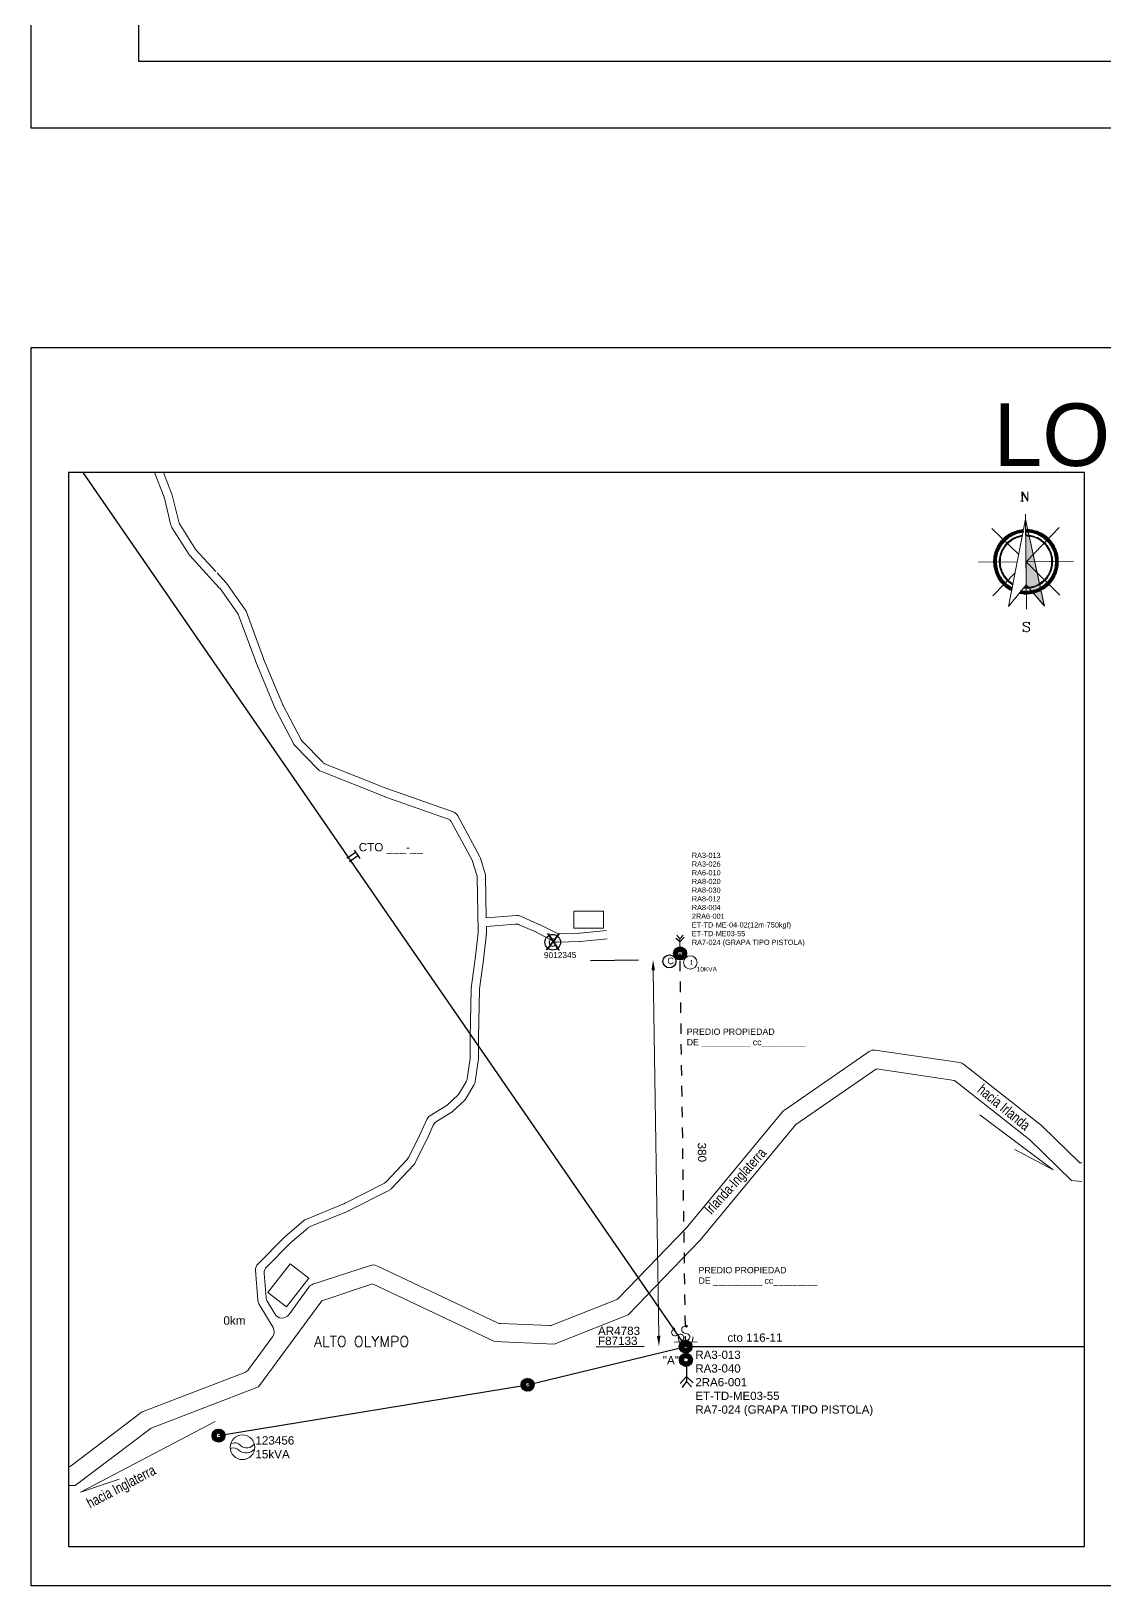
# Model space of a CAD drawing. Header units: metres. Extents: x 227 to 376, y 149 to 264.
# Drawn here: x 227.17 to 237.47, y 220.15 to 235.06 of the extents above; entities that cross this region are included whole.
import ezdxf
from ezdxf.enums import TextEntityAlignment as Align

# ---------------------------------------------------------------- set-up
doc = ezdxf.new("R2010")
doc.units = ezdxf.units.M
doc.linetypes.add('DASHEDX2', pattern=[1.5, 1, -0.5])
doc.linetypes.add('HIDDEN2', pattern=[0.1875, 0.125, -0.0625])
doc.layers.get('Defpoints').update_dxf_attribs({"color": 1})
for name, color, linetype, lineweight in [('Bloque Poste', 8, 'Continuous', 25), ('Cartografia', 251, 'Continuous', 13), ('Equipos', 20, 'Continuous', 13), ('Esquemas', 7, 'Continuous', 25), ('Montaje Complemetarios', 51, 'Continuous', 13), ('Norte', 6, 'Continuous', 13), ('Redes', 3, 'Continuous', 25), ('textos', 7, 'Continuous', 13), ('Trafo', 40, 'Continuous', 13), ('Via', 21, 'Continuous', 13)]:
    doc.layers.add(name, color=color, linetype=linetype, lineweight=lineweight)
doc.layers.add('Medidor', color=210, linetype='Continuous')
doc.styles.add('0.08', font='', dxfattribs={"height": 0.08})
doc.styles.add('0.1', font='', dxfattribs={"height": 0.1})
doc.styles.add('0.2', font='', dxfattribs={"height": 0.2})
doc.styles.add('0.6', font='', dxfattribs={"height": 0.6})
doc.styles.add('ROMANS', font='romans.shx')
doc.styles.get("Standard").update_dxf_attribs({"font": '', "height": 0.1})
doc.styles.add('Textos Catografia', font='arial.ttf')
doc.styles.get('0.08').set_extended_font_data('@Arial Unicode MS')
doc.styles.get('0.1').set_extended_font_data('@Arial Unicode MS')
doc.styles.get('0.2').set_extended_font_data('@Arial Unicode MS')
doc.styles.get('0.6').set_extended_font_data('@Arial Unicode MS')
doc.styles.get('Standard').set_extended_font_data('@Arial Unicode MS')
doc.dimstyles.new('500 mask', dxfattribs={"dimtxt": 0.2, "dimasz": 0.09, "dimexe": 0.6, "dimexo": 0.4, "dimgap": 0.4, "dimtad": 1, "dimlfac": 0.05, "dimzin": 4, "dimdsep": 46, "dimtxsty": '0.2', "dimcen": 0.09, "dimdle": 0.001, "dimclrd": 256, "dimclre": 256, "dimclrt": 256, "dimadec": 0, "dimazin": 0, "dimtfac": 1, "dimtix": 1, "dimtofl": 0, "dimtmove": 2, "dimatfit": 3, "dimfxl": 1, "dimtfill": 1, "dimtolj": 1, "dimtzin": 4, "dimlwd": -1, "dimarcsym": 0})

# ---------------------------------------------------------------- blocks, each defined once
blk = doc.blocks.new('AIS-C')
at = {"layer": 'Equipos'}
h = blk.add_hatch(color=256, dxfattribs=at)
h.dxf.hatch_style = 1
h.paths.add_polyline_path([(-1.91, 0.69, 1), (-1.65, 0.69, 1)])
h.paths.add_polyline_path([(0.01, 0.05, 1), (-0.25, 0.05, 1)])
for centre in [(-1.78, 0.69), (-0.12, 0.05)]:
    blk.add_circle(centre, 0.13, dxfattribs=at)
at = {"layer": 'Equipos', "linetype": 'Continuous', "lineweight": 0}
blk.add_open_spline([(-1.78, 0.69), (-1.82, 0.5), (-1.89, 0.15), (-1.28, -0.08), (-0.98, 0.29), (-0.82, 0.68), (-0.43, 0.73), (-0.13, 0.48), (-0.12, 0.23), (-0.12, 0.05)], degree=3, knots=[0, 0, 0, 0, 0.49877, 0.96438, 1.450021, 1.76468, 2.16687, 2.388877, 2.872952, 2.872952, 2.872952, 2.872952], dxfattribs=at)
blk = doc.blocks.new('*D6')
at = {"layer": 'Defpoints', "color": 0, "transparency": 16777216}
for p in [(233.138, 226.157), (233.397, 226.161), (233.453, 222.456)]:
    blk.add_point(p, dxfattribs=at)
at = {"layer": 'textos', "lineweight": -2, "transparency": 16777216}
for p, q in [((232.997, 226.155), (232.538, 226.148)), ((233.053, 222.45), (232.594, 222.443))]:
    blk.add_line(p, q, dxfattribs=at)
at = {"layer": 'textos', "transparency": 16777216}
blk.add_line((233.192, 222.552), (233.139, 226.057), dxfattribs=at)
for points in [[(233.156, 226.058), (233.123, 226.057), (233.138, 226.157)], [(233.209, 222.553), (233.175, 222.552), (233.194, 222.452)]]:
    blk.add_solid(points, dxfattribs=at)
at = {"layer": 'textos', "transparency": 16777216, "insert": (233.607, 224.312), "char_height": 0.08, "attachment_point": 5, "rotation": 270.864, "style": '0.08'}
blk.add_mtext('\\A1;{\\C256;380}', dxfattribs=at)
blk = doc.blocks.new('2ACSR')
at = {"layer": 'Redes'}
for p, q in [((-0.56, 0.76), (0.67, 0.76)), ((-0.23, 0.76), (-0.23, -0.49)), ((0.27, 0.76), (0.27, -0.49))]:
    blk.add_line(p, q, dxfattribs=at)
blk = doc.blocks.new('X')
at = {"style": '0.08'}
blk.add_text('X', height=2, rotation=357.9786, dxfattribs=at).set_placement((-1.09, -1.02))
blk = doc.blocks.new('CT')
at = {"layer": 'Medidor'}
blk.add_circle((-0.014, 0.003), 0.0703, dxfattribs=at)
blk.add_text('C', height=0.075, rotation=359.3207, dxfattribs=at).set_placement((-0.018, -0.036), align=Align.CENTER)
blk = doc.blocks.new('POSTE')
for points in [[(-0.084, -0.003), (0.004, 0.084)], [(-0.083, 0.014), (-0.013, 0.083)], [(-0.082, -0.018), (0.018, 0.082)], [(-0.078, -0.03), (0.03, 0.078)], [(-0.076, 0.037), (-0.038, 0.075)], [(-0.073, -0.041), (-0.03, 0.002)], [(-0.03, -0.078), (0.078, 0.03)], [(-0.018, -0.082), (0.082, 0.018)], [(-0.004, -0.084), (0.084, 0.003)], [(-0.002, 0.03), (0.041, 0.073)], [(0.011, 0.028), (0.051, 0.067)], [(0.021, 0.021), (0.059, 0.059)], [(0.028, 0.012), (0.067, 0.051)], [(0.03, -0.003), (0.073, 0.041)], [(-0.067, -0.051), (-0.027, -0.012)], [(-0.059, -0.059), (-0.021, -0.021)], [(-0.051, -0.067), (-0.011, -0.027)], [(-0.041, -0.073), (0.003, -0.029)], [(0.014, -0.083), (0.083, -0.014)], [(0.037, -0.075), (0.076, -0.036)]]:
    blk.add_lwpolyline(points)
for radius in [0.0839, 0.0295]:
    blk.add_circle((0, 0), radius)
blk = doc.blocks.new('Transformador')
at = {"layer": 'Trafo', "linetype": 'Continuous'}
for points in [[(-0.117, -0.131, -0.333968), (-0.031, -0.15, 0.402656), (0.116, -0.135)], [(-0.114, -0.088, -0.382108), (-0.018, -0.102, 0.448576), (0.113, -0.087)]]:
    blk.add_lwpolyline(points, format="xyb", dxfattribs=at)
at = {"layer": 'Trafo'}
blk.add_circle((0, -0.118), 0.118, dxfattribs=at)
blk = doc.blocks.new('NORTE')
at = {"layer": 'Norte', "lineweight": 20}
for points in [[(-0.038, 0.58), (-0.04, 0.671)], [(-0.034, 0.58), (-0.035, 0.671), (0.018, 0.588)], [(-0.035, 0.662), (0.018, 0.58), (0.017, 0.671)], [(-0.052, 0.58), (-0.025, 0.58)], [(-0.005, 0.457), (0.005, -0.456)], [(-0.327, 0.319), (-0.07, 0.069)], [(-0.005, 0.408), (0.002, -0.221), (0.176, -0.425), (-0.005, 0.408), (-0.167, -0.429), (0.002, -0.221)], [(0.456, 0.005), (0, 0), (0.319, 0.327)], [(0, 0), (0.326, -0.319)], [(-0.457, -0.005), (-0.084, -0.001)], [(-0.319, -0.326), (-0.105, -0.107)], [(0.029, -0.592), (0.033, -0.58), (0.034, -0.606), (0.029, -0.592), (0.02, -0.584), (0.007, -0.58), (-0.006, -0.58), (-0.019, -0.584), (-0.028, -0.593), (-0.028, -0.602), (-0.023, -0.61), (-0.019, -0.614), (-0.01, -0.619), (0.016, -0.627), (0.025, -0.632), (0.034, -0.64)], [(-0.028, -0.602), (-0.019, -0.61), (-0.01, -0.614), (0.016, -0.623), (0.025, -0.627), (0.03, -0.631), (0.034, -0.64), (0.034, -0.658), (0.025, -0.666), (0.012, -0.671), (-0.001, -0.671), (-0.014, -0.667), (-0.023, -0.658), (-0.028, -0.645), (-0.027, -0.671), (-0.023, -0.658)]]:
    blk.add_lwpolyline(points, dxfattribs=at)
at = {"layer": 'Norte', "lineweight": 5}
for points in [[(-0.028, 0.309), (-0.025, 0.282), (-0.042, 0.28), (-0.058, 0.277), (-0.074, 0.273), (-0.091, 0.268), (-0.106, 0.262), (-0.121, 0.256), (-0.136, 0.248), (-0.151, 0.239), (-0.164, 0.231), (-0.178, 0.221), (-0.19, 0.21), (-0.203, 0.198), (-0.222, 0.217), (-0.209, 0.23), (-0.195, 0.241), (-0.18, 0.253), (-0.165, 0.263), (-0.15, 0.272), (-0.133, 0.28), (-0.117, 0.288), (-0.099, 0.294), (-0.082, 0.3), (-0.064, 0.304), (-0.046, 0.307)], [(0.173, -0.421), (0.002, -0.221), (-0.005, 0.408)], [(0.31, 0.003), (0.283, 0.003), (0.282, 0.02), (0.28, 0.037), (0.278, 0.054), (0.274, 0.071), (0.269, 0.087), (0.263, 0.103), (0.256, 0.119), (0.249, 0.134), (0.24, 0.149), (0.231, 0.163), (0.221, 0.177), (0.209, 0.19), (0.198, 0.203), (0.185, 0.214), (0.172, 0.225), (0.158, 0.235), (0.144, 0.243), (0.129, 0.252), (0.113, 0.26), (0.097, 0.266), (0.081, 0.271), (0.064, 0.276), (0.048, 0.279), (0.031, 0.282), (0.013, 0.282), (-0.003, 0.283), (-0.003, 0.311), (0.015, 0.31), (0.034, 0.309), (0.052, 0.306), (0.07, 0.303), (0.089, 0.297), (0.107, 0.292), (0.124, 0.284), (0.141, 0.276), (0.158, 0.268), (0.173, 0.258), (0.188, 0.247), (0.203, 0.235), (0.217, 0.222), (0.23, 0.209), (0.242, 0.194), (0.254, 0.179), (0.264, 0.164), (0.273, 0.148), (0.281, 0.131), (0.289, 0.113), (0.295, 0.096), (0.301, 0.078), (0.305, 0.06), (0.308, 0.041), (0.309, 0.022)], [(-0.222, 0.217), (-0.203, 0.198), (-0.214, 0.186), (-0.225, 0.172), (-0.235, 0.158), (-0.244, 0.144), (-0.252, 0.129), (-0.26, 0.113), (-0.266, 0.097), (-0.272, 0.081), (-0.276, 0.065), (-0.279, 0.048), (-0.282, 0.031), (-0.283, 0.014), (-0.283, -0.003), (-0.311, -0.003), (-0.311, 0.015), (-0.309, 0.034), (-0.307, 0.053), (-0.303, 0.071), (-0.298, 0.089), (-0.292, 0.107), (-0.284, 0.124), (-0.276, 0.142), (-0.268, 0.158), (-0.258, 0.174), (-0.247, 0.189), (-0.235, 0.203)], [(-0.183, 0.179), (-0.176, 0.172), (-0.187, 0.161), (-0.197, 0.148), (-0.207, 0.135), (-0.215, 0.121), (-0.223, 0.107), (-0.229, 0.092), (-0.234, 0.076), (-0.239, 0.061), (-0.243, 0.046), (-0.245, 0.03), (-0.246, 0.013), (-0.247, -0.003), (-0.256, -0.003), (-0.256, 0.014), (-0.254, 0.031), (-0.252, 0.048), (-0.248, 0.064), (-0.243, 0.08), (-0.237, 0.095), (-0.231, 0.111), (-0.223, 0.125), (-0.214, 0.14), (-0.205, 0.154), (-0.195, 0.166)], [(-0.036, 0.254), (-0.035, 0.244), (-0.051, 0.241), (-0.066, 0.237), (-0.082, 0.233), (-0.097, 0.227), (-0.111, 0.22), (-0.125, 0.213), (-0.14, 0.204), (-0.152, 0.194), (-0.165, 0.184), (-0.176, 0.172), (-0.183, 0.179), (-0.171, 0.191), (-0.158, 0.201), (-0.144, 0.211), (-0.131, 0.22), (-0.116, 0.228), (-0.101, 0.235), (-0.085, 0.241), (-0.069, 0.246), (-0.053, 0.25)], [(0.256, 0.003), (0.246, 0.003), (0.246, 0.019), (0.244, 0.035), (0.241, 0.051), (0.237, 0.066), (0.232, 0.082), (0.227, 0.097), (0.219, 0.111), (0.212, 0.125), (0.203, 0.14), (0.194, 0.152), (0.183, 0.165), (0.172, 0.176), (0.16, 0.187), (0.148, 0.197), (0.135, 0.207), (0.121, 0.215), (0.106, 0.223), (0.091, 0.229), (0.076, 0.234), (0.061, 0.239), (0.045, 0.242), (0.03, 0.245), (0.013, 0.246), (-0.003, 0.247), (-0.003, 0.256), (0.013, 0.256), (0.03, 0.254), (0.047, 0.252), (0.063, 0.248), (0.079, 0.243), (0.095, 0.237), (0.11, 0.231), (0.125, 0.223), (0.14, 0.215), (0.153, 0.205), (0.166, 0.194), (0.178, 0.183), (0.191, 0.171), (0.201, 0.158), (0.211, 0.144), (0.22, 0.13), (0.227, 0.115), (0.235, 0.101), (0.241, 0.085), (0.246, 0.069), (0.25, 0.053), (0.253, 0.036), (0.255, 0.019)], [(0.182, -0.178), (0.176, -0.172), (0.187, -0.16), (0.197, -0.148), (0.207, -0.135), (0.215, -0.121), (0.222, -0.107), (0.229, -0.092), (0.234, -0.076), (0.239, -0.061), (0.242, -0.046), (0.244, -0.03), (0.246, -0.013), (0.246, 0.003), (0.256, 0.003), (0.255, -0.014), (0.254, -0.031), (0.251, -0.047), (0.248, -0.064), (0.243, -0.079), (0.237, -0.095), (0.23, -0.111), (0.223, -0.125), (0.214, -0.14), (0.205, -0.153), (0.194, -0.166)], [(0.221, -0.217), (0.202, -0.198), (0.213, -0.185), (0.225, -0.172), (0.234, -0.158), (0.243, -0.144), (0.252, -0.129), (0.259, -0.113), (0.266, -0.097), (0.271, -0.081), (0.275, -0.064), (0.279, -0.048), (0.281, -0.031), (0.282, -0.014), (0.283, 0.003), (0.31, 0.003), (0.31, -0.015), (0.309, -0.034), (0.306, -0.052), (0.302, -0.071), (0.297, -0.089), (0.291, -0.107), (0.284, -0.124), (0.276, -0.141), (0.267, -0.158), (0.257, -0.173), (0.246, -0.188), (0.234, -0.203)], [(-0.311, -0.003), (-0.283, -0.003), (-0.282, -0.02), (-0.281, -0.037), (-0.278, -0.054), (-0.274, -0.07), (-0.27, -0.087), (-0.264, -0.103), (-0.257, -0.119), (-0.25, -0.134), (-0.241, -0.149), (-0.231, -0.163), (-0.221, -0.177), (-0.21, -0.19), (-0.198, -0.202), (-0.217, -0.222), (-0.23, -0.208), (-0.243, -0.194), (-0.254, -0.179), (-0.264, -0.163), (-0.274, -0.147), (-0.282, -0.13), (-0.289, -0.113), (-0.296, -0.095), (-0.3, -0.078), (-0.305, -0.059), (-0.308, -0.041), (-0.31, -0.022)], [(-0.256, -0.003), (-0.247, -0.003), (-0.246, -0.019), (-0.244, -0.035), (-0.241, -0.051), (-0.237, -0.066), (-0.233, -0.082), (-0.227, -0.097), (-0.22, -0.111), (-0.212, -0.125), (-0.203, -0.139), (-0.194, -0.152), (-0.184, -0.164), (-0.172, -0.176), (-0.179, -0.182), (-0.19, -0.17), (-0.201, -0.158), (-0.211, -0.144), (-0.22, -0.13), (-0.228, -0.115), (-0.235, -0.101), (-0.241, -0.085), (-0.247, -0.068), (-0.25, -0.052), (-0.253, -0.036), (-0.255, -0.019)], [(-0.217, -0.222), (-0.198, -0.202), (-0.186, -0.214), (-0.172, -0.225), (-0.158, -0.235), (-0.144, -0.243), (-0.129, -0.252), (-0.142, -0.276), (-0.158, -0.268), (-0.174, -0.258), (-0.189, -0.246), (-0.203, -0.235)], [(-0.179, -0.182), (-0.172, -0.176), (-0.162, -0.186), (-0.15, -0.196), (-0.137, -0.205), (-0.124, -0.213), (-0.129, -0.221), (-0.142, -0.213), (-0.155, -0.203), (-0.167, -0.194)], [(-0.058, -0.305), (-0.053, -0.278), (-0.034, -0.281), (-0.016, -0.282), (0.003, -0.283), (0.003, -0.311), (-0.017, -0.31), (-0.038, -0.308)], [(-0.022, -0.255), (-0.021, -0.245), (0.003, -0.246), (0.019, -0.245), (0.035, -0.244), (0.05, -0.241), (0.066, -0.237), (0.081, -0.233), (0.097, -0.227), (0.111, -0.22), (0.125, -0.212), (0.139, -0.203), (0.152, -0.194), (0.164, -0.184), (0.176, -0.172), (0.182, -0.178), (0.17, -0.19), (0.158, -0.201), (0.144, -0.211), (0.13, -0.22), (0.115, -0.228), (0.1, -0.235), (0.085, -0.241), (0.068, -0.246), (0.052, -0.25), (0.036, -0.253), (0.019, -0.255), (0.003, -0.256)], [(0.003, -0.311), (0.003, -0.283), (0.02, -0.282), (0.037, -0.28), (0.054, -0.278), (0.07, -0.274), (0.087, -0.269), (0.103, -0.264), (0.119, -0.257), (0.134, -0.249), (0.149, -0.241), (0.163, -0.231), (0.176, -0.221), (0.19, -0.21), (0.202, -0.198), (0.221, -0.217), (0.208, -0.23), (0.194, -0.242), (0.179, -0.254), (0.164, -0.264), (0.147, -0.273), (0.13, -0.282), (0.113, -0.289), (0.095, -0.295), (0.077, -0.3), (0.059, -0.305), (0.04, -0.308), (0.022, -0.309)]]:
    blk.add_lwpolyline(points, close=True, dxfattribs=at)
for points in [[(-0.082, 0.3), (-0.074, 0.273), (-0.099, 0.294)], [(-0.064, 0.304), (-0.058, 0.277), (-0.082, 0.3)], [(-0.058, 0.277), (-0.082, 0.3), (-0.074, 0.273)], [(-0.046, 0.307), (-0.042, 0.28), (-0.064, 0.304)], [(-0.042, 0.28), (-0.064, 0.304), (-0.058, 0.277)], [(-0.028, 0.309), (-0.025, 0.282), (-0.046, 0.307)], [(-0.025, 0.282), (-0.046, 0.307), (-0.042, 0.28)], [(0.015, 0.31), (0.013, 0.282), (-0.003, 0.311)], [(0.013, 0.282), (-0.003, 0.311), (-0.003, 0.283)], [(0.031, 0.282), (0.015, 0.31), (0.013, 0.282)], [(0.034, 0.309), (0.031, 0.282), (0.015, 0.31)], [(0.048, 0.279), (0.034, 0.309), (0.031, 0.282)], [(0.052, 0.306), (0.048, 0.279), (0.034, 0.309)], [(0.064, 0.276), (0.052, 0.306), (0.048, 0.279)], [(0.07, 0.303), (0.064, 0.276), (0.052, 0.306)], [(0.081, 0.271), (0.07, 0.303), (0.064, 0.276)], [(0.089, 0.297), (0.081, 0.271), (0.07, 0.303)], [(-0.268, 0.158), (-0.244, 0.144), (-0.276, 0.142)], [(-0.258, 0.174), (-0.235, 0.158), (-0.268, 0.158)], [(-0.235, 0.158), (-0.268, 0.158), (-0.244, 0.144)], [(-0.247, 0.189), (-0.225, 0.172), (-0.258, 0.174)], [(-0.225, 0.172), (-0.258, 0.174), (-0.235, 0.158)], [(-0.235, 0.203), (-0.214, 0.186), (-0.247, 0.189)], [(-0.214, 0.186), (-0.247, 0.189), (-0.225, 0.172)], [(-0.222, 0.217), (-0.203, 0.198), (-0.235, 0.203)], [(-0.203, 0.198), (-0.235, 0.203), (-0.214, 0.186)], [(-0.209, 0.23), (-0.19, 0.21), (-0.222, 0.217)], [(-0.19, 0.21), (-0.222, 0.217), (-0.203, 0.198)], [(-0.205, 0.154), (-0.197, 0.148), (-0.214, 0.14)], [(-0.195, 0.241), (-0.178, 0.221), (-0.209, 0.23)], [(-0.178, 0.221), (-0.209, 0.23), (-0.19, 0.21)], [(-0.195, 0.166), (-0.187, 0.161), (-0.205, 0.154)], [(-0.187, 0.161), (-0.205, 0.154), (-0.197, 0.148)], [(-0.18, 0.253), (-0.164, 0.231), (-0.195, 0.241)], [(-0.164, 0.231), (-0.195, 0.241), (-0.178, 0.221)], [(-0.183, 0.179), (-0.176, 0.172), (-0.195, 0.166)], [(-0.176, 0.172), (-0.195, 0.166), (-0.187, 0.161)], [(-0.171, 0.191), (-0.165, 0.184), (-0.183, 0.179)], [(-0.165, 0.184), (-0.183, 0.179), (-0.176, 0.172)], [(-0.165, 0.263), (-0.151, 0.239), (-0.18, 0.253)], [(-0.151, 0.239), (-0.18, 0.253), (-0.164, 0.231)], [(-0.158, 0.201), (-0.152, 0.194), (-0.171, 0.191)], [(-0.152, 0.194), (-0.171, 0.191), (-0.165, 0.184)], [(-0.15, 0.272), (-0.136, 0.248), (-0.165, 0.263)], [(-0.136, 0.248), (-0.165, 0.263), (-0.151, 0.239)], [(-0.144, 0.211), (-0.14, 0.204), (-0.158, 0.201)], [(-0.14, 0.204), (-0.158, 0.201), (-0.152, 0.194)], [(-0.133, 0.28), (-0.121, 0.256), (-0.15, 0.272)], [(-0.121, 0.256), (-0.15, 0.272), (-0.136, 0.248)], [(-0.131, 0.22), (-0.125, 0.213), (-0.144, 0.211)], [(-0.125, 0.213), (-0.144, 0.211), (-0.14, 0.204)], [(-0.117, 0.288), (-0.106, 0.262), (-0.133, 0.28)], [(-0.106, 0.262), (-0.133, 0.28), (-0.121, 0.256)], [(-0.116, 0.228), (-0.111, 0.22), (-0.131, 0.22)], [(-0.111, 0.22), (-0.131, 0.22), (-0.125, 0.213)], [(-0.099, 0.294), (-0.091, 0.268), (-0.117, 0.288)], [(-0.091, 0.268), (-0.117, 0.288), (-0.106, 0.262)], [(-0.101, 0.235), (-0.097, 0.227), (-0.116, 0.228)], [(-0.097, 0.227), (-0.116, 0.228), (-0.111, 0.22)], [(-0.085, 0.241), (-0.082, 0.233), (-0.101, 0.235)], [(-0.082, 0.233), (-0.101, 0.235), (-0.097, 0.227)], [(-0.074, 0.273), (-0.099, 0.294), (-0.091, 0.268)], [(-0.069, 0.246), (-0.066, 0.237), (-0.085, 0.241)], [(-0.066, 0.237), (-0.085, 0.241), (-0.082, 0.233)], [(-0.053, 0.25), (-0.051, 0.241), (-0.069, 0.246)], [(-0.051, 0.241), (-0.069, 0.246), (-0.066, 0.237)], [(-0.036, 0.254), (-0.035, 0.244), (-0.053, 0.25)], [(-0.035, 0.244), (-0.053, 0.25), (-0.051, 0.241)], [(0.013, 0.256), (0.013, 0.246), (-0.003, 0.256)], [(0.013, 0.246), (-0.003, 0.256), (-0.003, 0.247)], [(0.03, 0.254), (0.03, 0.245), (0.013, 0.256)], [(0.03, 0.245), (0.013, 0.256), (0.013, 0.246)], [(0.047, 0.252), (0.045, 0.242), (0.03, 0.254)], [(0.045, 0.242), (0.03, 0.254), (0.03, 0.245)], [(0.061, 0.239), (0.047, 0.252), (0.045, 0.242)], [(0.063, 0.248), (0.061, 0.239), (0.047, 0.252)], [(0.076, 0.234), (0.063, 0.248), (0.061, 0.239)], [(0.079, 0.243), (0.076, 0.234), (0.063, 0.248)], [(0.091, 0.229), (0.079, 0.243), (0.076, 0.234)], [(0.095, 0.237), (0.091, 0.229), (0.079, 0.243)], [(0.097, 0.266), (0.089, 0.297), (0.081, 0.271)], [(0.107, 0.292), (0.097, 0.266), (0.089, 0.297)], [(0.106, 0.223), (0.095, 0.237), (0.091, 0.229)], [(0.11, 0.231), (0.106, 0.223), (0.095, 0.237)], [(0.113, 0.26), (0.107, 0.292), (0.097, 0.266)], [(0.121, 0.215), (0.11, 0.231), (0.106, 0.223)], [(0.124, 0.284), (0.113, 0.26), (0.107, 0.292)], [(0.125, 0.223), (0.121, 0.215), (0.11, 0.231)], [(0.129, 0.252), (0.124, 0.284), (0.113, 0.26)], [(0.135, 0.207), (0.125, 0.223), (0.121, 0.215)], [(0.141, 0.276), (0.129, 0.252), (0.124, 0.284)], [(0.14, 0.215), (0.135, 0.207), (0.125, 0.223)], [(0.144, 0.243), (0.141, 0.276), (0.129, 0.252)], [(0.148, 0.197), (0.14, 0.215), (0.135, 0.207)], [(0.153, 0.205), (0.148, 0.197), (0.14, 0.215)], [(0.158, 0.268), (0.144, 0.243), (0.141, 0.276)], [(0.158, 0.235), (0.158, 0.268), (0.144, 0.243)], [(0.16, 0.187), (0.153, 0.205), (0.148, 0.197)], [(0.166, 0.194), (0.16, 0.187), (0.153, 0.205)], [(0.173, 0.258), (0.158, 0.235), (0.158, 0.268)], [(0.172, 0.225), (0.173, 0.258), (0.158, 0.235)], [(0.172, 0.176), (0.166, 0.194), (0.16, 0.187)], [(0.178, 0.183), (0.172, 0.176), (0.166, 0.194)], [(0.188, 0.247), (0.172, 0.225), (0.173, 0.258)], [(0.185, 0.214), (0.188, 0.247), (0.172, 0.225)], [(0.183, 0.165), (0.178, 0.183), (0.172, 0.176)], [(0.191, 0.171), (0.183, 0.165), (0.178, 0.183)], [(0.194, 0.152), (0.191, 0.171), (0.183, 0.165)], [(0.203, 0.235), (0.185, 0.214), (0.188, 0.247)], [(0.198, 0.203), (0.203, 0.235), (0.185, 0.214)], [(0.201, 0.158), (0.194, 0.152), (0.191, 0.171)], [(0.203, 0.14), (0.201, 0.158), (0.194, 0.152)], [(0.217, 0.222), (0.198, 0.203), (0.203, 0.235)], [(0.209, 0.19), (0.217, 0.222), (0.198, 0.203)], [(0.211, 0.144), (0.203, 0.14), (0.201, 0.158)], [(0.23, 0.209), (0.209, 0.19), (0.217, 0.222)], [(0.221, 0.177), (0.23, 0.209), (0.209, 0.19)], [(0.242, 0.194), (0.221, 0.177), (0.23, 0.209)], [(0.231, 0.163), (0.242, 0.194), (0.221, 0.177)], [(0.254, 0.179), (0.231, 0.163), (0.242, 0.194)], [(0.24, 0.149), (0.254, 0.179), (0.231, 0.163)], [(0.264, 0.164), (0.24, 0.149), (0.254, 0.179)], [(0.249, 0.134), (0.264, 0.164), (0.24, 0.149)], [(0.273, 0.148), (0.249, 0.134), (0.264, 0.164)], [(-0.309, 0.034), (-0.282, 0.031), (-0.311, 0.015)], [(-0.282, 0.031), (-0.311, 0.015), (-0.283, 0.014)], [(-0.311, 0.015), (-0.283, 0.014), (-0.311, -0.003)], [(-0.283, 0.014), (-0.311, -0.003), (-0.283, -0.003)], [(-0.307, 0.053), (-0.279, 0.048), (-0.309, 0.034)], [(-0.279, 0.048), (-0.309, 0.034), (-0.282, 0.031)], [(-0.303, 0.071), (-0.276, 0.065), (-0.307, 0.053)], [(-0.276, 0.065), (-0.307, 0.053), (-0.279, 0.048)], [(-0.298, 0.089), (-0.272, 0.081), (-0.303, 0.071)], [(-0.272, 0.081), (-0.303, 0.071), (-0.276, 0.065)], [(-0.292, 0.107), (-0.266, 0.097), (-0.298, 0.089)], [(-0.266, 0.097), (-0.298, 0.089), (-0.272, 0.081)], [(-0.284, 0.124), (-0.26, 0.113), (-0.292, 0.107)], [(-0.26, 0.113), (-0.292, 0.107), (-0.266, 0.097)], [(-0.276, 0.142), (-0.252, 0.129), (-0.284, 0.124)], [(-0.252, 0.129), (-0.284, 0.124), (-0.26, 0.113)], [(-0.244, 0.144), (-0.276, 0.142), (-0.252, 0.129)], [(-0.254, 0.031), (-0.245, 0.03), (-0.256, 0.014)], [(-0.245, 0.03), (-0.256, 0.014), (-0.246, 0.013)], [(-0.256, 0.014), (-0.246, 0.013), (-0.256, -0.003)], [(-0.246, 0.013), (-0.256, -0.003), (-0.247, -0.003)], [(-0.252, 0.048), (-0.243, 0.046), (-0.254, 0.031)], [(-0.243, 0.046), (-0.254, 0.031), (-0.245, 0.03)], [(-0.248, 0.064), (-0.239, 0.061), (-0.252, 0.048)], [(-0.239, 0.061), (-0.252, 0.048), (-0.243, 0.046)], [(-0.243, 0.08), (-0.234, 0.076), (-0.248, 0.064)], [(-0.234, 0.076), (-0.248, 0.064), (-0.239, 0.061)], [(-0.237, 0.095), (-0.229, 0.092), (-0.243, 0.08)], [(-0.229, 0.092), (-0.243, 0.08), (-0.234, 0.076)], [(-0.231, 0.111), (-0.223, 0.107), (-0.237, 0.095)], [(-0.223, 0.107), (-0.237, 0.095), (-0.229, 0.092)], [(-0.223, 0.125), (-0.215, 0.121), (-0.231, 0.111)], [(-0.215, 0.121), (-0.231, 0.111), (-0.223, 0.107)], [(-0.214, 0.14), (-0.207, 0.135), (-0.223, 0.125)], [(-0.207, 0.135), (-0.223, 0.125), (-0.215, 0.121)], [(-0.197, 0.148), (-0.214, 0.14), (-0.207, 0.135)], [(0.212, 0.125), (0.211, 0.144), (0.203, 0.14)], [(0.22, 0.13), (0.212, 0.125), (0.211, 0.144)], [(0.219, 0.111), (0.22, 0.13), (0.212, 0.125)], [(0.227, 0.115), (0.219, 0.111), (0.22, 0.13)], [(0.227, 0.097), (0.227, 0.115), (0.219, 0.111)], [(0.235, 0.101), (0.227, 0.097), (0.227, 0.115)], [(0.232, 0.082), (0.235, 0.101), (0.227, 0.097)], [(0.241, 0.085), (0.232, 0.082), (0.235, 0.101)], [(0.237, 0.066), (0.241, 0.085), (0.232, 0.082)], [(0.246, 0.069), (0.237, 0.066), (0.241, 0.085)], [(0.241, 0.051), (0.246, 0.069), (0.237, 0.066)], [(0.25, 0.053), (0.241, 0.051), (0.246, 0.069)], [(0.244, 0.035), (0.25, 0.053), (0.241, 0.051)], [(0.253, 0.036), (0.244, 0.035), (0.25, 0.053)], [(0.246, 0.019), (0.253, 0.036), (0.244, 0.035)], [(0.255, 0.019), (0.246, 0.019), (0.253, 0.036)], [(0.256, 0.003), (0.246, 0.003), (0.255, 0.019)], [(0.246, 0.003), (0.255, 0.019), (0.246, 0.019)], [(0.255, -0.014), (0.246, -0.013), (0.256, 0.003)], [(0.246, -0.013), (0.256, 0.003), (0.246, 0.003)], [(0.256, 0.119), (0.273, 0.148), (0.249, 0.134)], [(0.281, 0.131), (0.256, 0.119), (0.273, 0.148)], [(0.263, 0.103), (0.281, 0.131), (0.256, 0.119)], [(0.289, 0.113), (0.263, 0.103), (0.281, 0.131)], [(0.269, 0.087), (0.289, 0.113), (0.263, 0.103)], [(0.295, 0.096), (0.269, 0.087), (0.289, 0.113)], [(0.274, 0.071), (0.295, 0.096), (0.269, 0.087)], [(0.301, 0.078), (0.274, 0.071), (0.295, 0.096)], [(0.278, 0.054), (0.301, 0.078), (0.274, 0.071)], [(0.305, 0.06), (0.278, 0.054), (0.301, 0.078)], [(0.28, 0.037), (0.305, 0.06), (0.278, 0.054)], [(0.308, 0.041), (0.28, 0.037), (0.305, 0.06)], [(0.282, 0.02), (0.308, 0.041), (0.28, 0.037)], [(0.309, 0.022), (0.282, 0.02), (0.308, 0.041)], [(0.283, 0.003), (0.309, 0.022), (0.282, 0.02)], [(0.31, -0.015), (0.282, -0.014), (0.31, 0.003)], [(0.282, -0.014), (0.31, 0.003), (0.283, 0.003)], [(0.31, 0.003), (0.283, 0.003), (0.309, 0.022)], [(-0.311, -0.003), (-0.283, -0.003), (-0.31, -0.022)], [(-0.283, -0.003), (-0.31, -0.022), (-0.282, -0.02)], [(-0.31, -0.022), (-0.282, -0.02), (-0.308, -0.041)], [(-0.282, -0.02), (-0.308, -0.041), (-0.281, -0.037)], [(-0.308, -0.041), (-0.281, -0.037), (-0.305, -0.059)], [(-0.281, -0.037), (-0.305, -0.059), (-0.278, -0.054)], [(-0.305, -0.059), (-0.278, -0.054), (-0.3, -0.078)], [(-0.278, -0.054), (-0.3, -0.078), (-0.274, -0.07)], [(-0.3, -0.078), (-0.274, -0.07), (-0.296, -0.095)], [(-0.274, -0.07), (-0.296, -0.095), (-0.27, -0.087)], [(-0.296, -0.095), (-0.27, -0.087), (-0.289, -0.113)], [(-0.27, -0.087), (-0.289, -0.113), (-0.264, -0.103)], [(-0.289, -0.113), (-0.264, -0.103), (-0.282, -0.13)], [(-0.264, -0.103), (-0.282, -0.13), (-0.257, -0.119)], [(-0.282, -0.13), (-0.257, -0.119), (-0.274, -0.147)], [(-0.257, -0.119), (-0.274, -0.147), (-0.25, -0.134)], [(-0.274, -0.147), (-0.25, -0.134), (-0.264, -0.163)], [(-0.25, -0.134), (-0.264, -0.163), (-0.241, -0.149)], [(-0.264, -0.163), (-0.241, -0.149), (-0.254, -0.179)], [(-0.256, -0.003), (-0.247, -0.003), (-0.255, -0.019)], [(-0.247, -0.003), (-0.255, -0.019), (-0.246, -0.019)], [(-0.255, -0.019), (-0.246, -0.019), (-0.253, -0.036)], [(-0.241, -0.149), (-0.254, -0.179), (-0.231, -0.163)], [(-0.246, -0.019), (-0.253, -0.036), (-0.244, -0.035)], [(-0.253, -0.036), (-0.244, -0.035), (-0.25, -0.052)], [(-0.244, -0.035), (-0.25, -0.052), (-0.241, -0.051)], [(-0.25, -0.052), (-0.241, -0.051), (-0.247, -0.068)], [(-0.241, -0.051), (-0.247, -0.068), (-0.237, -0.066)], [(-0.247, -0.068), (-0.237, -0.066), (-0.241, -0.085)], [(-0.237, -0.066), (-0.241, -0.085), (-0.233, -0.082)], [(-0.241, -0.085), (-0.233, -0.082), (-0.235, -0.101)], [(-0.233, -0.082), (-0.235, -0.101), (-0.227, -0.097)], [(-0.235, -0.101), (-0.227, -0.097), (-0.228, -0.115)], [(-0.227, -0.097), (-0.228, -0.115), (-0.22, -0.111)], [(-0.228, -0.115), (-0.22, -0.111), (-0.22, -0.13)], [(-0.22, -0.111), (-0.22, -0.13), (-0.212, -0.125)], [(-0.22, -0.13), (-0.212, -0.125), (-0.211, -0.144)], [(-0.212, -0.125), (-0.211, -0.144), (-0.203, -0.139)], [(-0.211, -0.144), (-0.203, -0.139), (-0.201, -0.158)], [(-0.203, -0.139), (-0.201, -0.158), (-0.194, -0.152)], [(0.187, -0.16), (0.205, -0.153), (0.197, -0.148)], [(0.197, -0.148), (0.214, -0.14), (0.207, -0.135)], [(0.205, -0.153), (0.197, -0.148), (0.214, -0.14)], [(0.207, -0.135), (0.223, -0.125), (0.215, -0.121)], [(0.214, -0.14), (0.207, -0.135), (0.223, -0.125)], [(0.215, -0.121), (0.23, -0.111), (0.222, -0.107)], [(0.223, -0.125), (0.215, -0.121), (0.23, -0.111)], [(0.222, -0.107), (0.237, -0.095), (0.229, -0.092)], [(0.23, -0.111), (0.222, -0.107), (0.237, -0.095)], [(0.229, -0.092), (0.243, -0.079), (0.234, -0.076)], [(0.237, -0.095), (0.229, -0.092), (0.243, -0.079)], [(0.234, -0.076), (0.248, -0.064), (0.239, -0.061)], [(0.243, -0.079), (0.234, -0.076), (0.248, -0.064)], [(0.234, -0.158), (0.267, -0.158), (0.243, -0.144)], [(0.239, -0.061), (0.251, -0.047), (0.242, -0.046)], [(0.248, -0.064), (0.239, -0.061), (0.251, -0.047)], [(0.242, -0.046), (0.254, -0.031), (0.244, -0.03)], [(0.251, -0.047), (0.242, -0.046), (0.254, -0.031)], [(0.243, -0.144), (0.276, -0.141), (0.252, -0.129)], [(0.267, -0.158), (0.243, -0.144), (0.276, -0.141)], [(0.244, -0.03), (0.255, -0.014), (0.246, -0.013)], [(0.254, -0.031), (0.244, -0.03), (0.255, -0.014)], [(0.252, -0.129), (0.284, -0.124), (0.259, -0.113)], [(0.276, -0.141), (0.252, -0.129), (0.284, -0.124)], [(0.259, -0.113), (0.291, -0.107), (0.266, -0.097)], [(0.284, -0.124), (0.259, -0.113), (0.291, -0.107)], [(0.266, -0.097), (0.297, -0.089), (0.271, -0.081)], [(0.291, -0.107), (0.266, -0.097), (0.297, -0.089)], [(0.271, -0.081), (0.302, -0.071), (0.275, -0.064)], [(0.297, -0.089), (0.271, -0.081), (0.302, -0.071)], [(0.275, -0.064), (0.306, -0.052), (0.279, -0.048)], [(0.302, -0.071), (0.275, -0.064), (0.306, -0.052)], [(0.279, -0.048), (0.309, -0.034), (0.281, -0.031)], [(0.306, -0.052), (0.279, -0.048), (0.309, -0.034)], [(0.281, -0.031), (0.31, -0.015), (0.282, -0.014)], [(0.309, -0.034), (0.281, -0.031), (0.31, -0.015)], [(-0.254, -0.179), (-0.231, -0.163), (-0.243, -0.194)], [(-0.231, -0.163), (-0.243, -0.194), (-0.221, -0.177)], [(-0.243, -0.194), (-0.221, -0.177), (-0.23, -0.208)], [(-0.221, -0.177), (-0.23, -0.208), (-0.21, -0.19)], [(-0.23, -0.208), (-0.21, -0.19), (-0.217, -0.222)], [(-0.21, -0.19), (-0.217, -0.222), (-0.198, -0.202)], [(-0.217, -0.222), (-0.198, -0.202), (-0.203, -0.235)], [(-0.198, -0.202), (-0.203, -0.235), (-0.186, -0.214)], [(-0.203, -0.235), (-0.186, -0.214), (-0.189, -0.246)], [(-0.201, -0.158), (-0.194, -0.152), (-0.19, -0.17)], [(-0.194, -0.152), (-0.19, -0.17), (-0.184, -0.164)], [(-0.19, -0.17), (-0.184, -0.164), (-0.179, -0.182)], [(-0.186, -0.214), (-0.189, -0.246), (-0.172, -0.225)], [(-0.189, -0.246), (-0.172, -0.225), (-0.174, -0.258)], [(-0.184, -0.164), (-0.179, -0.182), (-0.172, -0.176)], [(-0.172, -0.225), (-0.174, -0.258), (-0.158, -0.235)], [(-0.174, -0.258), (-0.158, -0.235), (-0.158, -0.268)], [(-0.158, -0.235), (-0.158, -0.268), (-0.144, -0.243)], [(-0.158, -0.268), (-0.144, -0.243), (-0.142, -0.276)], [(-0.144, -0.243), (-0.142, -0.276), (-0.129, -0.252)], [(-0.058, -0.305), (-0.053, -0.278), (-0.038, -0.308)], [(-0.053, -0.278), (-0.038, -0.308), (-0.034, -0.281)], [(-0.038, -0.308), (-0.034, -0.281), (-0.017, -0.31)], [(-0.034, -0.281), (-0.017, -0.31), (-0.016, -0.282)], [(-0.022, -0.255), (-0.021, -0.245), (0.003, -0.256)], [(-0.021, -0.245), (0.003, -0.256), (0.003, -0.246)], [(-0.017, -0.31), (-0.016, -0.282), (0.003, -0.311)], [(-0.016, -0.282), (0.003, -0.311), (0.003, -0.283)], [(0.003, -0.246), (0.019, -0.255), (0.019, -0.245)], [(0.003, -0.256), (0.003, -0.246), (0.019, -0.255)], [(0.003, -0.283), (0.022, -0.309), (0.02, -0.282)], [(0.003, -0.311), (0.003, -0.283), (0.022, -0.309)], [(0.019, -0.245), (0.036, -0.253), (0.035, -0.244)], [(0.019, -0.255), (0.019, -0.245), (0.036, -0.253)], [(0.02, -0.282), (0.04, -0.308), (0.037, -0.28)], [(0.022, -0.309), (0.02, -0.282), (0.04, -0.308)], [(0.035, -0.244), (0.052, -0.25), (0.05, -0.241)], [(0.036, -0.253), (0.035, -0.244), (0.052, -0.25)], [(0.037, -0.28), (0.059, -0.305), (0.054, -0.278)], [(0.04, -0.308), (0.037, -0.28), (0.059, -0.305)], [(0.05, -0.241), (0.068, -0.246), (0.066, -0.237)], [(0.052, -0.25), (0.05, -0.241), (0.068, -0.246)], [(0.054, -0.278), (0.077, -0.3), (0.07, -0.274)], [(0.059, -0.305), (0.054, -0.278), (0.077, -0.3)], [(0.066, -0.237), (0.085, -0.241), (0.081, -0.233)], [(0.068, -0.246), (0.066, -0.237), (0.085, -0.241)], [(0.07, -0.274), (0.095, -0.295), (0.087, -0.269)], [(0.077, -0.3), (0.07, -0.274), (0.095, -0.295)], [(0.081, -0.233), (0.1, -0.235), (0.097, -0.227)], [(0.085, -0.241), (0.081, -0.233), (0.1, -0.235)], [(0.087, -0.269), (0.113, -0.289), (0.103, -0.264)], [(0.095, -0.295), (0.087, -0.269), (0.113, -0.289)], [(0.097, -0.227), (0.115, -0.228), (0.111, -0.22)], [(0.1, -0.235), (0.097, -0.227), (0.115, -0.228)], [(0.103, -0.264), (0.13, -0.282), (0.119, -0.257)], [(0.113, -0.289), (0.103, -0.264), (0.13, -0.282)], [(0.111, -0.22), (0.13, -0.22), (0.125, -0.212)], [(0.115, -0.228), (0.111, -0.22), (0.13, -0.22)], [(0.119, -0.257), (0.147, -0.273), (0.134, -0.249)], [(0.13, -0.282), (0.119, -0.257), (0.147, -0.273)], [(0.125, -0.212), (0.144, -0.211), (0.139, -0.203)], [(0.13, -0.22), (0.125, -0.212), (0.144, -0.211)], [(0.134, -0.249), (0.164, -0.264), (0.149, -0.241)], [(0.147, -0.273), (0.134, -0.249), (0.164, -0.264)], [(0.139, -0.203), (0.158, -0.201), (0.152, -0.194)], [(0.144, -0.211), (0.139, -0.203), (0.158, -0.201)], [(0.149, -0.241), (0.179, -0.254), (0.163, -0.231)], [(0.164, -0.264), (0.149, -0.241), (0.179, -0.254)], [(0.152, -0.194), (0.17, -0.19), (0.164, -0.184)], [(0.158, -0.201), (0.152, -0.194), (0.17, -0.19)], [(0.163, -0.231), (0.194, -0.242), (0.176, -0.221)], [(0.179, -0.254), (0.163, -0.231), (0.194, -0.242)], [(0.164, -0.184), (0.182, -0.178), (0.176, -0.172)], [(0.17, -0.19), (0.164, -0.184), (0.182, -0.178)], [(0.176, -0.172), (0.194, -0.166), (0.187, -0.16)], [(0.182, -0.178), (0.176, -0.172), (0.194, -0.166)], [(0.176, -0.221), (0.208, -0.23), (0.19, -0.21)], [(0.194, -0.242), (0.176, -0.221), (0.208, -0.23)], [(0.194, -0.166), (0.187, -0.16), (0.205, -0.153)], [(0.19, -0.21), (0.221, -0.217), (0.202, -0.198)], [(0.208, -0.23), (0.19, -0.21), (0.221, -0.217)], [(0.202, -0.198), (0.234, -0.203), (0.213, -0.185)], [(0.221, -0.217), (0.202, -0.198), (0.234, -0.203)], [(0.213, -0.185), (0.246, -0.188), (0.225, -0.172)], [(0.234, -0.203), (0.213, -0.185), (0.246, -0.188)], [(0.225, -0.172), (0.257, -0.173), (0.234, -0.158)], [(0.246, -0.188), (0.225, -0.172), (0.257, -0.173)], [(0.257, -0.173), (0.234, -0.158), (0.267, -0.158)]]:
    blk.add_solid(points, dxfattribs=at)
at = {"layer": 'Norte', "lineweight": 20}
for points in [[(0.173, -0.421), (0.002, -0.221), (-0.005, 0.408)], [(-0.179, -0.182), (-0.172, -0.176), (-0.167, -0.194)], [(-0.172, -0.176), (-0.167, -0.194), (-0.162, -0.186)], [(-0.167, -0.194), (-0.162, -0.186), (-0.155, -0.203)], [(-0.162, -0.186), (-0.155, -0.203), (-0.15, -0.196)], [(-0.155, -0.203), (-0.15, -0.196), (-0.142, -0.213)], [(-0.15, -0.196), (-0.142, -0.213), (-0.137, -0.205)], [(-0.142, -0.213), (-0.137, -0.205), (-0.129, -0.221)], [(-0.137, -0.205), (-0.129, -0.221), (-0.124, -0.213)]]:
    blk.add_solid(points, dxfattribs=at)
blk = doc.blocks.new('VIENTO')
at = {"layer": 'Montaje Complemetarios', "linetype": 'DASHEDX2'}
for points in [[(-0.0175, -0.0432), (0, 0), (-0.0089, 0.028)], [(0.0261, 0.0136), (0, 0)]]:
    blk.add_lwpolyline(points, dxfattribs=at)

msp = doc.modelspace()

# ---------------------------------------------------------------- linework, layer by layer
for points in [[(233.357, 226.367), (233.397, 226.334), (233.437, 226.375)], [(233.397, 222.096), (233.46, 222.163), (233.521, 222.102)], [(233.46, 222.256), (233.46, 222.116), (233.505, 222.064)], [(233.459, 222.117), (233.417, 222.058)]]:
    msp.add_lwpolyline(points)
at = {"layer": 'Cartografia'}
for points in [[(232.378, 226.624), (232.663, 226.624), (232.663, 226.462), (232.378, 226.462)], [(229.443, 222.969), (229.657, 223.243), (229.836, 223.104), (229.623, 222.83)]]:
    msp.add_lwpolyline(points, close=True, dxfattribs=at)
at = {"layer": 'Esquemas'}
for points in [[(227.174, 264.129), (257.815, 264.129), (257.815, 234.131), (227.174, 234.131)], [(228.203, 234.774), (243.042, 234.774), (243.042, 261.345), (228.203, 261.345)], [(227.174, 232.03), (256.212, 232.03), (256.212, 220.155), (227.174, 220.155)], [(227.532, 220.533), (237.275, 220.533), (237.275, 230.832), (227.532, 230.832)]]:
    msp.add_lwpolyline(points, close=True, dxfattribs=at)
at = {"layer": 'Medidor'}
msp.add_circle((233.295, 226.143), 0.0626, dxfattribs=at)
at = {"layer": 'Redes'}
for points in [[(233.451, 222.449), (227.675, 230.832)], [(228.971, 221.596), (231.935, 222.083), (233.451, 222.449), (237.275, 222.449)]]:
    msp.add_lwpolyline(points, dxfattribs=at)
at = {"layer": 'Redes', "linetype": 'HIDDEN2', "ltscale": 0.5}
msp.add_lwpolyline([(233.451, 222.449), (233.397, 226.161), (233.397, 226.226)], dxfattribs=at)
at = {"layer": 'Trafo', "lineweight": 0}
msp.add_circle((233.495, 226.133), 0.0644, dxfattribs=at)
at = {"layer": 'Via'}
for points in [[(227.532, 221.295, 0.104208), (227.562, 221.31), (228.229, 221.817, -0.071093), (228.249, 221.828), (229.223, 222.201, 0.144013), (229.259, 222.229), (229.49, 222.543, 0.300744), (229.494, 222.632), (229.359, 222.86, -0.115925), (229.348, 222.895), (229.326, 223.182, -0.217759), (229.35, 223.244), (229.6, 223.496, -0.018832), (229.605, 223.5), (229.785, 223.656, -0.080784), (229.807, 223.669), (230.18, 223.823, 0.019489), (230.185, 223.825), (230.555, 224.012, 0.087253), (230.578, 224.029), (230.78, 224.244, 0.072832), (230.794, 224.263), (230.898, 224.471, 0.010002), (230.899, 224.474), (230.968, 224.627, -0.149873), (230.999, 224.662), (231.154, 224.757, 0.050769), (231.167, 224.767), (231.268, 224.863, 0.072626), (231.283, 224.881), (231.346, 224.989, 0.095777), (231.356, 225.018), (231.384, 225.213, 0.037226), (231.385, 225.225), (231.384, 225.411, -0.006102), (231.384, 225.413), (231.393, 225.876, -0.02736), (231.394, 225.885), (231.431, 226.168, 0.003016), (231.431, 226.168), (231.46, 226.418, 0.03356), (231.461, 226.428), (231.452, 226.949, 0.071159), (231.448, 226.971), (231.408, 227.101, 0.047956), (231.402, 227.115), (231.21, 227.473, 0.186975), (231.166, 227.511), (230.566, 227.722, -0.010017), (230.563, 227.723), (229.952, 227.967, -0.104758), (229.924, 227.985), (229.708, 228.206, -0.073309), (229.694, 228.225), (229.518, 228.562, -0.02187), (229.515, 228.568), (229.329, 229.015, -0.010327), (229.328, 229.019), (229.164, 229.463, 0.066567), (229.154, 229.482), (228.986, 229.718, 0.031436), (228.979, 229.726), (228.695, 230.035, -0.045981), (228.686, 230.046), (228.525, 230.303, -0.080189), (228.515, 230.326), (228.452, 230.583, 0.031699), (228.449, 230.593), (228.356, 230.832)], [(228.957, 229.868), (229.042, 229.776, -0.031436), (229.048, 229.769), (229.225, 229.52, -0.066567), (229.235, 229.501), (229.402, 229.048, 0.010327), (229.404, 229.045), (229.588, 228.602, 0.02187), (229.591, 228.596), (229.76, 228.273, 0.073309), (229.774, 228.254), (229.97, 228.054, 0.104758), (229.997, 228.035), (230.592, 227.799, 0.010017), (230.595, 227.797), (231.222, 227.577, -0.186975), (231.266, 227.539), (231.477, 227.146, -0.047956), (231.483, 227.132), (231.529, 226.984, -0.071159), (231.532, 226.962), (231.539, 226.559)], [(231.54, 226.479), (231.541, 226.424, -0.03356), (231.541, 226.414), (231.511, 226.159, -0.003016), (231.511, 226.158), (231.474, 225.879, 0.02736), (231.474, 225.87), (231.465, 225.412, 0.006102), (231.465, 225.41), (231.465, 225.219, -0.037226), (231.465, 225.208), (231.433, 224.991, -0.095777), (231.423, 224.962), (231.347, 224.83, -0.072626), (231.332, 224.812), (231.216, 224.703, -0.050769), (231.203, 224.693), (231.062, 224.607, 0.149873), (231.031, 224.571), (230.972, 224.439, -0.010002), (230.97, 224.437), (230.86, 224.217, -0.072832), (230.847, 224.197), (230.627, 223.963, -0.087253), (230.604, 223.946), (230.219, 223.752, -0.019489), (230.213, 223.749), (229.85, 223.6, 0.080784), (229.827, 223.586), (229.659, 223.441, 0.018832), (229.655, 223.437), (229.433, 223.214, 0.217759), (229.409, 223.151), (229.427, 222.92, 0.115925), (229.438, 222.885), (229.511, 222.762, 0.537581), (229.645, 222.755), (229.837, 223.018, -0.156291), (229.877, 223.047), (230.429, 223.228, -0.192215), (230.489, 223.225), (231.646, 222.678, 0.100352), (231.677, 222.67), (232.144, 222.651, 0.105035), (232.177, 222.657), (232.783, 222.897, 0.106922), (232.811, 222.916), (233.455, 223.584, 0.019058), (233.46, 223.588), (234.38, 224.701, -0.068612), (234.397, 224.716), (235.21, 225.279, -0.190278), (235.267, 225.292), (236.078, 225.173, -0.130797), (236.116, 225.156), (236.864, 224.568, -0.02633), (236.87, 224.562), (237.229, 224.212), (237.248, 224.211)], [(231.539, 226.559), (231.829, 226.583, -0.124717), (231.868, 226.576), (232.053, 226.495, -0.013351), (232.057, 226.493), (232.209, 226.416, 0.125088), (232.247, 226.408), (232.429, 226.413, 0.017841), (232.435, 226.414), (232.69, 226.44)], [(231.54, 226.479), (231.815, 226.501, -0.124717), (231.854, 226.495), (232.019, 226.422, -0.013351), (232.023, 226.42), (232.19, 226.335, 0.125088), (232.229, 226.327), (232.434, 226.333, 0.017841), (232.44, 226.333), (232.698, 226.359)]]:
    msp.add_lwpolyline(points, format="xyb", dxfattribs=at)
for points in [[(228.443, 230.832), (228.527, 230.612), (228.593, 230.346), (228.754, 230.089), (228.944, 229.882)], [(227.532, 221.117), (227.598, 221.116), (228.324, 221.668), (229.356, 222.064), (229.961, 222.889), (230.448, 223.05), (231.618, 222.497), (232.191, 222.473), (232.899, 222.754), (233.589, 223.469), (234.507, 224.579), (235.279, 225.113), (236.027, 225.002), (236.751, 224.433), (237.151, 224.043), (237.248, 224.034)], [(236.27, 224.672), (236.975, 224.143), (236.608, 224.339)], [(228.94, 221.731), (227.648, 221.054), (228.018, 221.178)]]:
    msp.add_lwpolyline(points, dxfattribs=at)

# ---------------------------------------------------------------- block references
at = {"layer": 'Bloque Poste', "xscale": 0.7394550184150305, "yscale": 0.7394550184150305, "zscale": 0.7394550184150305}
for p in [(233.397, 226.219), (233.451, 222.449), (233.453, 222.322), (231.935, 222.083), (228.971, 221.596)]:
    msp.add_blockref('POSTE', p, dxfattribs=at)
at = {"layer": 'Equipos'}
for p, xscale, yscale, zscale, rotation in [((233.422, 222.491), 0.0804913659677494, 0.0804913659677494, 0.0804913659677494, 324.5072812904074), ((233.45, 222.492), 0.0804913659677495, 0.0804913659677495, 0.0804913659677495, 288.8848926097257)]:
    msp.add_blockref('AIS-C', p, dxfattribs=dict(at, xscale=xscale, yscale=yscale, zscale=zscale, rotation=rotation))
at = {"layer": 'Medidor'}
for name, p, xscale, yscale, zscale in [('CT', (232.191, 226.323), 1.062486030774292, 1.062486030774292, 1.062486030774292), ('X', (232.19, 226.335), 0.0804913659677494, 0.0804913659677494, 0.0804913659677494)]:
    msp.add_blockref(name, p, dxfattribs=dict(at, xscale=xscale, yscale=yscale, zscale=zscale))
at = {"layer": 'Montaje Complemetarios', "xscale": 1.6426396341111, "yscale": 1.6426396341111, "zscale": 1.6426396341111}
for p, rotation in [((233.396, 226.358), 22.17095750312611), ((233.389, 222.495), 75.42589114578031), ((233.512, 222.495), 329.0617578855966)]:
    msp.add_blockref('VIENTO', p, dxfattribs=dict(at, rotation=rotation))
at = {"layer": 'Norte'}
msp.add_blockref('NORTE', (236.714, 229.975), dxfattribs=at)
at = {"layer": 'Redes', "xscale": 0.0804913659677495, "yscale": 0.0804913659677495, "zscale": 0.0804913659677495, "rotation": 304.8330094902344}
msp.add_blockref('2ACSR', (230.246, 227.138), dxfattribs=at)
at = {"layer": 'Trafo'}
msp.add_blockref('Transformador', (229.201, 221.602), dxfattribs=at)

# ---------------------------------------------------------------- texts
at = {"layer": 'textos'}
for s, height, style, p in [('CTO ___-__', 0.08, '0.08', (230.316, 227.198)), ('0km', 0.0805, '0.1', (229.018, 222.659)), ('AR4783', 0.08, '0.08', (232.61, 222.56)), ('F87133', 0.08, '0.08', (232.61, 222.465)), ('cto 116-11', 0.08, '0.08', (233.851, 222.496)), ('"A"', 0.08, '0.08', (233.232, 222.279)), ('123456', 0.08, '0.08', (229.325, 221.51)), ('15kVA', 0.08, '0.08', (229.325, 221.378))]:
    msp.add_text(s, height=height, dxfattribs=dict(at, style=style)).set_placement(p)
at = {"layer": 'textos', "ltscale": 0.07, "style": '0.08'}
msp.add_text('C', height=0.0638, dxfattribs=at).set_placement((233.275, 226.116))
at = {"layer": 'textos', "linetype": 'Continuous', "ltscale": 0.15, "style": '0.08'}
for s, p in [('1', (233.489, 226.11)), ('10KVA', (233.556, 226.046, 38.827))]:
    msp.add_text(s, height=0.0447, dxfattribs=at).set_placement(p)
at = {"layer": 'textos', "style": '0.1', "width": 0.75}
for s, rotation, p in [('hacia Irlanda', 320.5534, (236.24, 224.896)), ('Irlanda-Inglaterra', 47.7996, (233.696, 223.708)), ('hacia Inglaterra', 27.5789, (227.74, 220.897))]:
    msp.add_text(s, height=0.1, rotation=rotation, dxfattribs=at).set_placement(p)
at = {"layer": 'textos', "insert": (242.463, 231.493), "char_height": 0.6, "attachment_point": 2, "style": '0.6'}
msp.add_mtext_dynamic_manual_height_columns('\\pxqj;LOCALIZACIÓN Y REDES', width=12.11848, gutter_width=0.5, heights=[0], dxfattribs=at)
at = {"layer": 'textos'}
for s, insert, char_height, width, attachment_point, style in [('RA3-013\\PRA3-026\\PRA6-010\\PRA8-020\\PRA8-030\\PRA8-012\\PRA8-004\\P2RA6-001\\PET-TD-ME-04-02(12m-750kgf)\\PET-TD-ME03-55\\PRA7-024 (GRAPA TIPO PISTOLA)', (233.51, 226.286), 0.05, 1.20533, 7, 'Textos Catografia'), ('ALTO OLYMPO', (229.887, 222.548), 0.1, 1.06125, 1, 'ROMANS'), ('RA3-013\\PRA3-040\\P2RA6-001\\PET-TD-ME03-55\\PRA7-024 (GRAPA TIPO PISTOLA)', (233.544, 221.783), 0.07874, 2.089, 7, 'Textos Catografia')]:
    msp.add_mtext(s, dxfattribs=dict(at, insert=insert, char_height=char_height, width=width, attachment_point=attachment_point, style=style))
at = {"layer": 'textos', "insert": (232.091, 226.231), "char_height": 0.1, "width": 0.69434, "attachment_point": 1, "rotation": 0.556, "style": '0.08'}
msp.add_mtext('\\A1;{\\H0.57128x;9012345}', dxfattribs=at)
at = {"layer": 'textos', "char_height": 0.06037, "width": 1.72135, "attachment_point": 1}
for insert in [(233.461, 225.499), (233.574, 223.213)]:
    msp.add_mtext('PREDIO PROPIEDAD \\PDE __________ cc_________', dxfattribs=dict(at, insert=insert))

# ---------------------------------------------------------------- dimensions: what is measured, and where the dimension line sits
at = {"layer": 'textos'}
dim = msp.add_aligned_dim(p1=(233.453, 222.456), p2=(233.397, 226.161), distance=0.259, text='{\\C256;380}', dimstyle='500 mask', override={"dimtxt": 0.1, "dimasz": 0.1, "dimtxsty": '0.08'}, dxfattribs=at)
dim.commit()
dim.dimension.update_dxf_attribs({"geometry": '*D6', "text_midpoint": (233.607, 224.312)})

doc.saveas('drawing.dxf')
